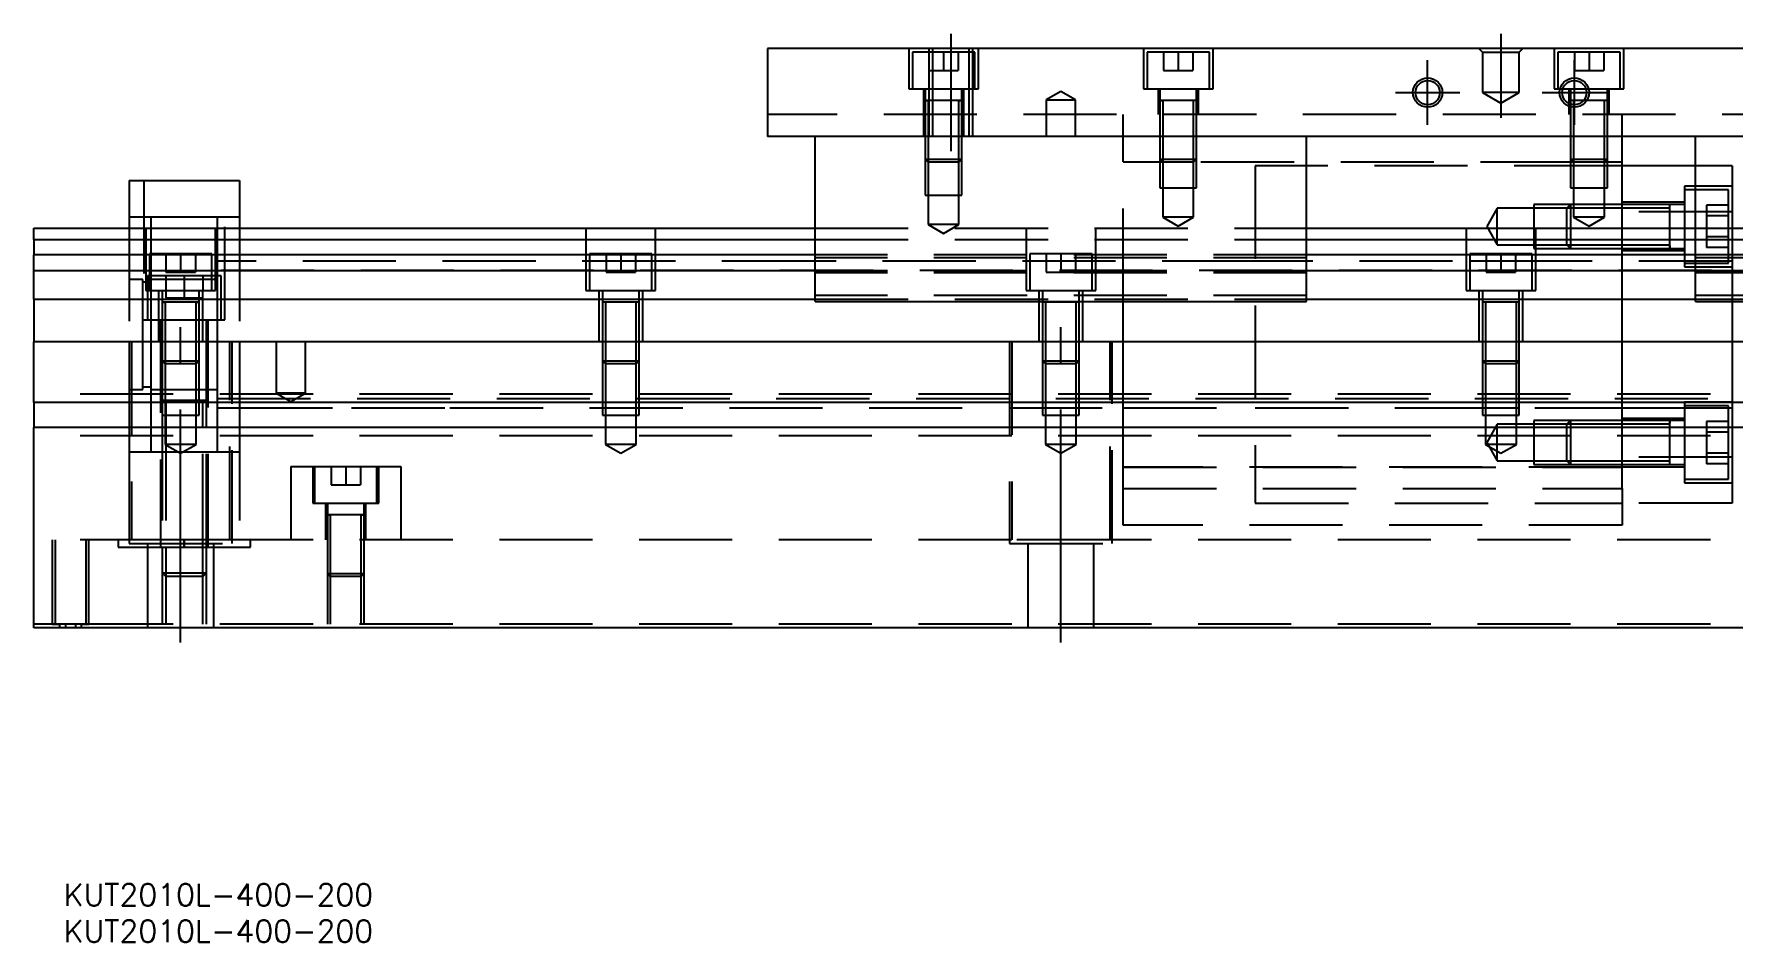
# Model space of a CAD drawing. Extents: x -20 to 630, y -281 to 102.
# Drawn here: x 0 to 231.5, y -281.2 to -157.3 of the extents above; entities that cross this region are included whole.
import ezdxf

# ---------------------------------------------------------------- set-up
doc = ezdxf.new("R2010")
doc.units = 0
doc.linetypes.add('CENTER', pattern=[50.8, 31.75, -6.35, 6.35, -6.35])
doc.linetypes.add('DASHED', pattern=[19.05, 12.7, -6.35])
doc.layers.get('0').update_dxf_attribs({"linetype": 'CONTINUOUS'})
doc.layers.add('CENTER', color=1, linetype='CENTER')
doc.styles.get("Standard").update_dxf_attribs({"font": 'txt.shx', "height": 3, "bigfont": 'bigfont.shx'})

# ---------------------------------------------------------------- blocks, each defined once
blk = doc.blocks.new('*U2')
at = {"color": 7, "linetype": 'CONTINUOUS'}
blk.add_text('KUT2010L-400-200', height=3, dxfattribs=at).set_placement((4.07, -281.16))
blk = doc.blocks.new('*U3')
at = {"color": 7, "linetype": 'CONTINUOUS'}
blk.add_text('KUT2010L-400-200', height=3, dxfattribs=at).set_placement((4.07, -276.21))

msp = doc.modelspace()

# ---------------------------------------------------------------- linework, layer by layer
at = {"color": 7, "linetype": 'CONTINUOUS'}
for p, q in [((300, -159.27), (100, -159.27)), ((100, -159.27), (100, -171.27)), ((300, -171.27), (100, -171.27)), ((106.5, -193.77), (106.5, -171.27)), ((173.5, -193.77), (173.5, -171.27)), ((216.5, -183.77), (216.5, -171.27)), ((226.5, -193.77), (226.5, -171.27)), ((226.5, -175.27), (216.5, -175.27)), ((13, -177.27), (13, -183.77)), ((13, -177.27), (28, -177.27)), ((28, -177.27), (28, -183.77)), ((0, -185.309608), (0, -183.77)), ((0, -183.77), (106.5, -183.77)), ((173.5, -183.77), (226.5, -183.77)), ((0, -185.309608), (0, -187.39154)), ((0, -185.309608), (106.5, -185.309608)), ((106.5, -187.39154), (0, -187.39154)), ((0, -189.606666), (0, -187.39154)), ((173.5, -185.309608), (226.5, -185.309608)), ((226.5, -187.39154), (173.5, -187.39154)), ((0, -193.451934), (0, -189.606666)), ((106.5, -189.606666), (0, -189.606666)), ((226.5, -189.606666), (173.5, -189.606666)), ((0, -193.451934), (0, -199.27)), ((0, -193.451934), (106.5, -193.451934)), ((106.5, -193.77), (173.5, -193.77)), ((173.5, -193.451934), (226.5, -193.451934)), ((226.5, -193.77), (293.5, -193.77)), ((400, -199.27), (0, -199.27)), ((0, -207.57), (0, -199.27)), ((400, -207.57), (0, -207.57)), ((0, -207.57), (0, -210.97)), ((400, -210.97), (0, -210.97)), ((0, -238.27), (0, -210.97)), ((400, -238.27), (0, -238.27))]:
    msp.add_line(p, q, dxfattribs=at)
at = {"color": 3, "linetype": 'DASHED'}
for p, q in [((119.25, -159.27), (119.25, -164.77)), ((122.000006, -159.27), (122.000006, -171.27)), ((122.5, -159.27), (122.5, -171.27)), ((127.5, -171.27), (127.5, -159.27)), ((127.999994, -171.27), (127.999994, -159.27)), ((128.75, -164.77), (128.75, -159.27)), ((151.25, -159.27), (151.25, -164.77)), ((160.75, -164.77), (160.75, -159.27)), ((197.5, -159.77), (197, -159.27)), ((202.5, -159.77), (203, -159.27)), ((207.25, -159.27), (207.25, -164.77)), ((216.75, -164.77), (216.75, -159.27)), ((128.25, -159.77), (119.75, -159.77)), ((119.75, -159.77), (119.75, -164.77)), ((122, -159.77), (122, -162.27)), ((124, -159.77), (124, -162.27)), ((126, -159.77), (126, -162.27)), ((128.25, -164.77), (128.25, -159.77)), ((152.999994, -159.77), (151.75, -159.77)), ((151.75, -159.77), (151.75, -164.77)), ((160.25, -159.77), (152.999994, -159.77)), ((154, -159.77), (154, -162.27)), ((156, -159.77), (156, -162.27)), ((158, -159.77), (158, -162.27)), ((160.25, -164.77), (160.25, -159.77)), ((197.5, -159.77), (197.5, -165.27)), ((197.5, -159.77), (202.5, -159.77)), ((202.5, -165.27), (202.5, -159.77)), ((216.25, -159.77), (207.75, -159.77)), ((207.75, -159.77), (207.75, -164.77)), ((210, -159.77), (210, -162.27)), ((212, -159.77), (212, -162.27)), ((214, -159.77), (214, -162.27)), ((216.25, -164.77), (216.25, -159.77)), ((122, -162.27), (124, -162.27)), ((124, -162.27), (126, -162.27)), ((154, -162.27), (156, -162.27)), ((156, -162.27), (158, -162.27)), ((210, -162.27), (212, -162.27)), ((212, -162.27), (214, -162.27)), ((119.25, -164.77), (128.75, -164.77)), ((121.25, -164.77), (121.25, -171.27)), ((121.5, -164.77), (121.5, -166.37)), ((121.5, -166.365), (121.5, -166.37)), ((121.5, -166.37), (121.757448, -166.37)), ((121.757468, -166.37), (121.5, -166.37)), ((121.5, -166.37), (121.5, -166.375)), ((121.5, -166.37), (121.5, -171.26998)), ((126.242552, -166.37), (121.757468, -166.37)), ((121.9, -166.37), (121.9, -171.26998)), ((126.1, -171.26998), (126.1, -166.37)), ((126.5, -166.37), (126.242552, -166.37)), ((126.242602, -166.37), (126.5, -166.37)), ((126.5, -166.37), (126.5, -164.77)), ((126.5, -166.37), (126.5, -166.365)), ((126.5, -166.375), (126.5, -166.37)), ((126.5, -171.26998), (126.5, -166.37)), ((126.75, -171.27), (126.75, -164.77)), ((140, -165.1153), (138, -166.27)), ((138, -166.27), (140, -166.27)), ((138, -166.27), (138, -171.27)), ((142, -166.27), (140, -165.1153)), ((140, -166.27), (142, -166.27)), ((142, -171.27), (142, -166.27)), ((151.25, -164.77), (160.75, -164.77)), ((153.25, -164.77), (153.25, -168.27)), ((153.5, -164.77), (153.5, -166.37)), ((153.5, -166.365), (153.5, -166.37)), ((153.5, -166.37), (153.757448, -166.37)), ((158.5, -166.37), (153.5, -166.37)), ((153.5, -166.37), (153.5, -166.375)), ((153.5, -166.37), (153.5, -168.26998)), ((153.9, -166.37), (153.9, -168.26998)), ((158.1, -168.26998), (158.1, -166.37)), ((158.5, -166.37), (158.5, -164.77)), ((158.5, -166.37), (158.5, -166.365)), ((158.5, -166.375), (158.5, -166.37)), ((158.5, -168.26998), (158.5, -166.37)), ((158.75, -168.27), (158.75, -164.77)), ((202.5, -165.27), (197.5, -165.27)), ((197.5, -165.27), (200, -166.713376)), ((200, -166.713376), (202.5, -165.27)), ((207.25, -164.77), (216.75, -164.77)), ((209.25, -164.77), (209.25, -168.27)), ((209.5, -164.77), (209.5, -166.37)), ((209.5, -166.365), (209.5, -166.37)), ((209.757468, -166.37), (209.5, -166.37)), ((209.5, -166.37), (209.5, -166.375)), ((209.5, -166.37), (209.5, -166.842418)), ((211.229562, -166.37), (209.757468, -166.37)), ((209.9, -166.37), (209.9, -166.916966)), ((211.669968, -166.37), (211.229562, -166.37)), ((211.67033, -166.37), (211.229838, -166.37)), ((214.242552, -166.37), (211.669968, -166.37)), ((214.1, -168.26998), (214.1, -166.37)), ((214.5, -166.37), (214.242552, -166.37)), ((214.5, -166.37), (214.5, -164.77)), ((214.5, -166.37), (214.5, -166.365)), ((214.5, -166.375), (214.5, -166.37)), ((214.5, -168.26998), (214.5, -166.37)), ((214.75, -168.27), (214.75, -164.77)), ((300, -168.27), (100, -168.27)), ((148.5, -171.27), (148.5, -168.27)), ((153.5, -168.27), (153.5, -174.37)), ((153.500006, -168.27), (153.500006, -174.37)), ((153.9, -168.27), (153.9, -174.77)), ((158.1, -174.77), (158.1, -168.27)), ((158.499994, -174.37), (158.499994, -168.27)), ((158.5, -174.37), (158.5, -168.27)), ((209.5, -166.842418), (209.5, -167.206492)), ((209.5, -167.206492), (209.5, -168.26998)), ((209.5, -168.27), (209.5, -174.37)), ((209.500006, -168.27), (209.500006, -174.37)), ((209.9, -166.916966), (209.9, -167.267498)), ((209.9, -167.267498), (209.9, -168.26998)), ((209.9, -168.27), (209.9, -174.77)), ((214.1, -171.27), (214.1, -168.27)), ((214.499994, -171.27), (214.499994, -168.27)), ((214.5, -171.27), (214.5, -168.27)), ((216.5, -171.27), (216.5, -168.27)), ((121.5, -171.27), (121.5, -174.37)), ((121.500006, -171.27), (121.500006, -174.370006)), ((121.9, -171.27), (121.9, -174.77)), ((126.1, -174.77), (126.1, -171.27)), ((126.499994, -174.370006), (126.499994, -171.27)), ((126.5, -174.37), (126.5, -171.27)), ((148.5, -193.77), (148.5, -171.27)), ((214.1, -174.77), (214.1, -171.27)), ((214.499994, -174.370006), (214.499994, -171.27)), ((214.5, -174.37), (214.5, -171.27)), ((121.5, -174.37), (126.5, -174.37)), ((121.5, -174.37), (121.9, -174.77)), ((121.500006, -174.37002), (121.500006, -179.27)), ((126.1, -174.77), (121.9, -174.77)), ((121.9, -174.77002), (121.9, -179.27)), ((126.1, -174.77), (126.5, -174.37)), ((126.1, -179.27), (126.1, -174.77002)), ((126.499994, -179.27), (126.499994, -174.37002)), ((153.9, -174.77), (148.5, -174.77)), ((153.5, -174.37), (158.5, -174.37)), ((153.5, -174.37), (153.9, -174.77)), ((153.500006, -174.37002), (153.500006, -178.27)), ((158.1, -174.77), (153.9, -174.77)), ((153.9, -174.77002), (153.9, -178.27)), ((158.1, -174.77), (158.5, -174.37)), ((209.9, -174.77), (158.1, -174.77)), ((158.1, -178.27), (158.1, -174.77002)), ((158.499994, -178.27), (158.499994, -174.37002)), ((166.5, -175.27), (166.5, -221.27)), ((214.499994, -175.27), (166.5, -175.27)), ((209.5, -174.37), (214.5, -174.37)), ((209.5, -174.37), (209.9, -174.77)), ((209.500006, -174.37002), (209.500006, -178.27)), ((214.1, -174.77), (209.9, -174.77)), ((209.9, -174.77002), (209.9, -178.27)), ((214.1, -174.77), (214.5, -174.37)), ((216.5, -174.77), (214.1, -174.77)), ((214.1, -178.27), (214.1, -174.77002)), ((214.499994, -178.27), (214.499994, -174.37002)), ((216.5, -175.27), (214.499994, -175.27)), ((231.5, -175.27), (226.5, -175.27)), ((231.5, -175.27), (231.5, -181.5368)), ((15, -177.27), (15, -196.27)), ((26, -196.27), (26, -177.27)), ((225, -178.02), (225, -189.02)), ((231.5, -178.02), (225, -178.02)), ((121.500006, -179.27), (126.499994, -179.27)), ((121.9, -179.27), (121.9, -183.27)), ((126.1, -183.27), (126.1, -179.27)), ((153.500006, -178.27), (158.499994, -178.27)), ((153.9, -178.27), (153.9, -182.27)), ((158.1, -182.27), (158.1, -178.27)), ((204.5, -180.520006), (204.5, -186.519994)), ((209.49998, -180.520006), (204.5, -180.520006)), ((209.5, -180.52), (209, -181.02)), ((209.5, -180.52), (209.5, -186.52)), ((216.5, -180.52), (209.5, -180.52)), ((216.5, -180.520006), (209.5, -180.520006)), ((209.500006, -178.27), (214.499994, -178.27)), ((209.9, -178.27), (209.9, -182.27)), ((214.1, -182.27), (214.1, -178.27)), ((225, -180.22), (216.5, -180.22)), ((223.005, -180.52), (216.50002, -180.52)), ((225, -180.52), (222.995, -180.52)), ((223, -181.02), (223, -180.519994)), ((223, -183.52), (223, -180.519994)), ((223, -186.520006), (223, -180.519994)), ((227.499994, -178.52), (225, -178.52)), ((231, -178.52), (227.499994, -178.52)), ((231, -188.52), (231, -178.52)), ((16, -182.27), (13, -182.27)), ((16, -183.77), (16, -182.27)), ((25, -182.27), (16, -182.27)), ((25, -183.77), (25, -182.27)), ((28, -182.27), (25, -182.27)), ((158.1, -182.27), (153.9, -182.27)), ((153.9, -182.27), (156, -183.482436)), ((156, -183.482436), (158.1, -182.27)), ((199.5, -181.02), (198.056624, -183.52)), ((199.5, -186.02), (199.5, -181.02)), ((204.5, -181.02), (199.5, -181.02)), ((208.99998, -181.02), (204.5, -181.02)), ((209, -186.02), (209, -181.02)), ((216.5, -181.02), (209, -181.02)), ((214.1, -182.27), (209.9, -182.27)), ((209.9, -182.27), (212, -183.482436)), ((212, -183.482436), (214.1, -182.27)), ((231.5, -181.5368), (216.5, -181.5368)), ((223, -181.02), (216.50002, -181.02)), ((223, -186.02), (223, -181.02)), ((228, -180.633248), (228, -182.076624)), ((231, -180.633248), (228, -180.633248)), ((231, -182.076624), (228, -182.076624)), ((228, -182.076624), (228, -184.963376)), ((231.5, -181.5368), (231.5, -192.27)), ((13, -183.77), (13, -199.27)), ((15.25, -183.77), (15.25, -192.27)), ((16, -187.27), (16, -183.77)), ((24.75, -192.27), (24.75, -183.77)), ((25, -190.27), (25, -183.77)), ((28, -183.77), (28, -199.27)), ((75.25, -183.77), (75.25, -192.27)), ((84.75, -192.27), (84.75, -183.77)), ((106.5, -183.77), (173.5, -183.77)), ((126.1, -183.27), (121.9, -183.27)), ((121.9, -183.27), (124, -184.482436)), ((124, -184.482436), (126.1, -183.27)), ((135.25, -183.77), (135.25, -192.27)), ((144.75, -192.27), (144.75, -183.77)), ((195.25, -183.77), (195.25, -192.27)), ((198.056624, -183.52), (199.5, -186.02)), ((204.75, -192.27), (204.75, -183.77)), ((216.5, -193.77), (216.5, -183.77)), ((223, -186.170204), (223, -183.271394)), ((226.5, -183.77), (293.5, -183.77)), ((231, -184.963376), (228, -184.963376)), ((228, -184.963376), (228, -186.406752)), ((24.25, -187.27), (15.75, -187.27)), ((15.75, -187.27), (15.75, -192.27)), ((16, -190.27), (16, -187.27)), ((18, -187.27), (18, -189.77)), ((20, -187.27), (20, -189.77)), ((22, -187.27), (22, -189.77)), ((24.25, -192.27), (24.25, -187.27)), ((84.25, -187.27), (75.75, -187.27)), ((75.75, -187.27), (75.75, -192.27)), ((78, -187.27), (78, -189.77)), ((80, -187.27), (80, -189.77)), ((82, -187.27), (82, -189.77)), ((84.25, -192.27), (84.25, -187.27)), ((106.5, -185.309608), (173.5, -185.309608)), ((173.5, -187.39154), (106.5, -187.39154)), ((144.25, -187.27), (135.75, -187.27)), ((135.75, -187.27), (135.75, -192.27)), ((138, -187.27), (138, -189.77)), ((140, -187.27), (140, -189.77)), ((142, -187.27), (142, -189.77)), ((144.25, -192.27), (144.25, -187.27)), ((204.25, -187.27), (195.75, -187.27)), ((195.75, -187.27), (195.75, -192.27)), ((198, -187.27), (198, -189.77)), ((199.5, -186.02), (204.5, -186.02)), ((200, -187.27), (200, -189.77)), ((202, -187.27), (202, -189.77)), ((204.25, -192.27), (204.25, -187.27)), ((204.5, -186.02), (208.99998, -186.02)), ((204.5, -186.519994), (209.49998, -186.519994)), ((209, -186.02), (209.5, -186.52)), ((209, -186.02), (216.5, -186.02)), ((209.5, -186.519994), (216.5, -186.519994)), ((209.5, -186.52), (216.5, -186.52)), ((216.5, -186.82), (225, -186.82)), ((216.50002, -186.02), (223, -186.02)), ((216.50002, -186.52), (223.005, -186.52)), ((222.995, -186.52), (225, -186.52)), ((223, -186.520006), (223, -186.02)), ((223, -186.52), (223, -186.170204)), ((223, -186.170204), (223, -186.52)), ((226.5, -185.309608), (293.5, -185.309608)), ((293.5, -187.39154), (226.5, -187.39154)), ((231, -186.406752), (228, -186.406752)), ((18, -189.77), (20, -189.77)), ((20, -189.77), (22, -189.77)), ((28, -188.27), (25, -188.27)), ((343, -189.52), (25, -189.52)), ((106.5, -188.27), (28, -188.27)), ((84.25, -188.27), (75.75, -188.27)), ((78, -189.77), (80, -189.77)), ((80, -189.77), (82, -189.77)), ((173.5, -187.79668), (106.5, -187.79668)), ((166.49998, -188.27), (106.5, -188.27)), ((173.5, -189.606666), (106.5, -189.606666)), ((144.25, -188.27), (135.75, -188.27)), ((138, -189.77), (140, -189.77)), ((140, -189.77), (142, -189.77)), ((231.5, -188.27), (166.5, -188.27)), ((204.25, -188.27), (195.75, -188.27)), ((198, -189.77), (200, -189.77)), ((200, -189.77), (202, -189.77)), ((225, -188.52), (231, -188.52)), ((225, -189.02), (231.5, -189.02)), ((293.5, -187.79668), (226.5, -187.79668)), ((293.5, -189.606666), (226.5, -189.606666)), ((14.85, -190.77), (13, -190.77)), ((14.85, -198.27), (14.85, -190.77)), ((15.5, -191.12), (14.85, -191.12)), ((15.75, -190.27), (15.5, -190.27)), ((15.5, -190.27), (15.5, -196.27)), ((15.75, -191.12), (15.5, -191.12)), ((24.25, -190.27), (15.75, -190.27)), ((16, -191.12), (15.75, -191.12)), ((16, -192.27), (16, -190.27)), ((24.25, -190.77), (16, -190.77)), ((18, -190.27), (18, -193.27)), ((20.5, -190.27), (20.5, -193.27)), ((23, -190.27), (23, -192.27)), ((25.5, -190.27), (24.25, -190.27)), ((25, -190.77), (24.25, -190.77)), ((25, -196.27), (25, -190.27)), ((25.5, -196.27), (25.5, -190.27)), ((173.5, -189.85), (106.5, -189.85)), ((293.5, -189.85), (226.5, -189.85)), ((15.25, -192.27), (24.75, -192.27)), ((16, -196.27), (16, -192.27)), ((17, -192.27), (17, -199.27)), ((17.5, -192.27), (17.5, -193.87)), ((17.5, -193.865), (17.5, -193.87)), ((17.5, -193.87), (17.757448, -193.87)), ((17.757468, -193.87), (17.5, -193.87)), ((17.5, -193.87), (17.5, -193.875)), ((17.5, -193.87), (17.5, -199.26998)), ((22.242552, -193.87), (17.757468, -193.87)), ((17.9, -193.87), (17.9, -199.26998)), ((18, -193.27), (20.5, -193.27)), ((20.5, -193.27), (23, -193.27)), ((22.1, -199.26998), (22.1, -193.87)), ((22.5, -193.87), (22.242552, -193.87)), ((22.242602, -193.87), (22.5, -193.87)), ((22.5, -193.87), (22.5, -192.27)), ((22.5, -193.87), (22.5, -193.865)), ((22.5, -193.875), (22.5, -193.87)), ((22.5, -199.26998), (22.5, -193.87)), ((23, -199.27), (23, -192.27)), ((75.25, -192.27), (84.75, -192.27)), ((77, -192.27), (77, -199.27)), ((77.5, -192.27), (77.5, -193.87)), ((77.5, -193.865), (77.5, -193.87)), ((77.757468, -193.87), (77.5, -193.87)), ((77.5, -193.87), (77.5, -199.26998)), ((77.5, -193.87), (77.5, -193.875)), ((82.242552, -193.87), (77.757468, -193.87)), ((77.9, -193.87), (77.9, -199.26998)), ((82.1, -199.26998), (82.1, -193.87)), ((82.5, -193.87), (82.242552, -193.87)), ((82.5, -193.87), (82.5, -192.27)), ((82.5, -193.87), (82.5, -193.865)), ((82.5, -199.26998), (82.5, -193.87)), ((82.5, -193.875), (82.5, -193.87)), ((83, -199.27), (83, -192.27)), ((173.5, -192.947372), (106.5, -192.947372)), ((106.5, -193.451934), (173.5, -193.451934)), ((135.25, -192.27), (144.75, -192.27)), ((137, -192.27), (137, -199.27)), ((137.5, -192.27), (137.5, -193.87)), ((137.5, -193.865), (137.5, -193.87)), ((137.757468, -193.87), (137.5, -193.87)), ((137.5, -193.87), (137.5, -199.26998)), ((137.5, -193.87), (137.5, -193.875)), ((142.242552, -193.87), (137.757468, -193.87)), ((137.9, -193.87), (137.9, -199.26998)), ((142.1, -199.26998), (142.1, -193.87)), ((142.5, -193.87), (142.242552, -193.87)), ((142.5, -193.87), (142.5, -192.27)), ((142.5, -193.87), (142.5, -193.865)), ((142.5, -199.26998), (142.5, -193.87)), ((142.5, -193.875), (142.5, -193.87)), ((143, -199.27), (143, -192.27)), ((148.5, -199.27), (148.5, -193.77)), ((195.25, -192.27), (204.75, -192.27)), ((197, -192.27), (197, -199.27)), ((197.5, -192.27), (197.5, -193.87)), ((197.5, -193.865), (197.5, -193.87)), ((197.757468, -193.87), (197.5, -193.87)), ((197.5, -193.87), (197.5, -199.26998)), ((197.5, -193.87), (197.5, -193.875)), ((202.242552, -193.87), (197.757468, -193.87)), ((197.9, -193.87), (197.9, -199.26998)), ((202.1, -199.26998), (202.1, -193.87)), ((202.5, -193.87), (202.242552, -193.87)), ((202.5, -193.87), (202.5, -192.27)), ((202.5, -193.87), (202.5, -193.865)), ((202.5, -199.26998), (202.5, -193.87)), ((202.5, -193.875), (202.5, -193.87)), ((203, -199.27), (203, -192.27)), ((216.5, -199.27), (216.5, -193.77)), ((293.5, -192.947372), (226.5, -192.947372)), ((226.5, -193.451934), (293.5, -193.451934)), ((231.5, -192.27), (231.5, -193.77)), ((231.5, -193.77), (231.5, -193.87)), ((231.5, -193.87), (231.5, -199.27)), ((15, -196.27), (26, -196.27)), ((16, -198.27), (16, -196.27)), ((17.25, -196.27), (17.25, -227.27)), ((23.5, -199.27), (23.5, -196.27)), ((23.75, -227.27), (23.75, -196.27)), ((25, -198.27), (25, -196.27)), ((14.85, -199.27), (14.85, -198.27)), ((16, -199.27), (16, -198.27)), ((25, -199.27), (25, -198.27)), ((13, -199.27), (13, -207.57)), ((13, -199.27), (13, -226.77)), ((13.291796, -199.27), (13.291796, -226.27)), ((14.85, -205.77), (14.85, -199.27)), ((16, -207.57), (16, -199.27)), ((17.5, -199.27), (17.5, -201.87)), ((17.500006, -199.27), (17.500006, -201.870006)), ((17.9, -199.27), (17.9, -202.27)), ((22.1, -202.27), (22.1, -199.27)), ((22.499994, -201.870006), (22.499994, -199.27)), ((22.5, -201.87), (22.5, -199.27)), ((23.5, -207.27), (23.5, -199.27)), ((25, -207.57), (25, -199.27)), ((26.708204, -226.27), (26.708204, -199.27)), ((27, -226.77), (27, -199.27)), ((28, -199.27), (28, -207.57)), ((33, -199.27), (33, -206.27)), ((37, -206.27), (37, -199.27)), ((77.5, -199.27), (77.5, -201.87)), ((77.500006, -199.27), (77.500006, -201.870006)), ((77.9, -199.27), (77.9, -202.27)), ((82.1, -202.27), (82.1, -199.27)), ((82.499994, -201.870006), (82.499994, -199.27)), ((82.5, -201.87), (82.5, -199.27)), ((133, -199.27), (133, -226.77)), ((133.291796, -199.27), (133.291796, -226.27)), ((137.5, -199.27), (137.5, -201.87)), ((137.500006, -199.27), (137.500006, -201.870006)), ((137.9, -199.27), (137.9, -202.27)), ((142.1, -202.27), (142.1, -199.27)), ((142.499994, -201.870006), (142.499994, -199.27)), ((142.5, -201.87), (142.5, -199.27)), ((146.708204, -226.27), (146.708204, -199.27)), ((147, -226.77), (147, -199.27)), ((148.5, -207.57), (148.5, -199.27)), ((197.5, -199.27), (197.5, -201.87)), ((197.500006, -199.27), (197.500006, -201.870006)), ((197.9, -199.27), (197.9, -202.27)), ((202.1, -202.27), (202.1, -199.27)), ((202.499994, -201.870006), (202.499994, -199.27)), ((202.5, -201.87), (202.5, -199.27)), ((216.5, -207.57), (216.5, -199.27)), ((231.5, -199.27), (231.5, -202.27)), ((17.5, -201.87), (22.5, -201.87)), ((17.5, -201.87), (17.9, -202.27)), ((17.500006, -201.87002), (17.500006, -207.57)), ((22.1, -202.27), (17.9, -202.27)), ((17.9, -202.27002), (17.9, -209.27)), ((22.1, -202.27), (22.5, -201.87)), ((22.1, -209.27), (22.1, -202.27002)), ((22.499994, -207.57), (22.499994, -201.87002)), ((77.5, -201.87), (82.5, -201.87)), ((77.5, -201.87), (77.9, -202.27)), ((77.500006, -201.87002), (77.500006, -207.57)), ((82.1, -202.27), (77.9, -202.27)), ((77.9, -202.27002), (77.9, -209.27)), ((82.1, -202.27), (82.5, -201.87)), ((82.1, -209.27), (82.1, -202.27002)), ((82.499994, -207.57), (82.499994, -201.87002)), ((137.5, -201.87), (142.5, -201.87)), ((137.5, -201.87), (137.9, -202.27)), ((137.500006, -201.87002), (137.500006, -207.57)), ((142.1, -202.27), (137.9, -202.27)), ((137.9, -202.27002), (137.9, -209.27)), ((142.1, -202.27), (142.5, -201.87)), ((142.1, -209.27), (142.1, -202.27002)), ((142.499994, -207.57), (142.499994, -201.87002)), ((197.5, -201.87), (202.5, -201.87)), ((197.5, -201.87), (197.9, -202.27)), ((197.500006, -201.87002), (197.500006, -207.57)), ((202.1, -202.27), (197.9, -202.27)), ((197.9, -202.27002), (197.9, -209.27)), ((202.1, -202.27), (202.5, -201.87)), ((202.1, -209.27), (202.1, -202.27002)), ((202.499994, -207.57), (202.499994, -201.87002)), ((231.5, -202.27), (231.5, -207.57)), ((13, -205.77), (14.85, -205.77)), ((14.85, -205.42), (16, -205.42)), ((16, -205.77), (17.5, -205.77)), ((17.5, -205.77), (22.499994, -205.77)), ((22.499994, -205.77), (23.5, -205.77)), ((23.5, -205.77), (25, -205.77)), ((400, -206.42), (0, -206.42)), ((13, -207.57), (13, -210.97)), ((16, -210.97), (16, -207.57)), ((17.5, -207.27), (17.84965, -207.27)), ((17.849602, -207.27), (17.5, -207.27)), ((17.500006, -207.57), (17.500006, -209.27)), ((22.500266, -207.27), (17.849602, -207.27)), ((18, -207.27), (18, -207.57)), ((18, -207.57), (18, -209.27)), ((23.500006, -207.27), (22.499994, -207.27)), ((22.499994, -209.27), (22.499994, -207.57)), ((23.15035, -207.27), (22.500266, -207.27)), ((23, -207.57), (23, -207.27)), ((23, -210.97), (23, -207.57)), ((23.150204, -207.27), (23.5, -207.27)), ((23.5, -207.27), (23.15035, -207.27)), ((23.5, -207.27), (23.5, -207.265)), ((23.5, -207.275), (23.5, -207.27)), ((23.5, -207.57), (23.5, -207.27)), ((23.5, -210.97), (23.5, -207.57)), ((25, -207.02), (343, -207.02)), ((25, -210.97), (25, -207.57)), ((25, -208.27), (28, -208.27)), ((28, -207.57), (28, -210.97)), ((28, -208.27), (43.291796, -208.27)), ((37, -206.27), (33, -206.27)), ((33, -206.27), (35, -207.4247)), ((35, -207.4247), (37, -206.27)), ((43.291796, -208.27), (56.708204, -208.27)), ((56.708204, -208.27), (148.5, -208.27)), ((77.500006, -207.57), (77.500006, -209.27)), ((77.500006, -208.27), (82.499994, -208.27)), ((82.499994, -209.27), (82.499994, -207.57)), ((137.500006, -207.57), (137.500006, -209.27)), ((137.500006, -208.27), (142.499994, -208.27)), ((142.499994, -209.27), (142.499994, -207.57)), ((148.5, -210.97), (148.5, -207.57)), ((148.5, -208.27), (166.49998, -208.27)), ((166.5, -208.269994), (216.5, -208.269994)), ((166.5, -208.27), (216.5, -208.27)), ((197.500006, -207.57), (197.500006, -209.27)), ((197.500006, -208.27), (202.499994, -208.27)), ((202.499994, -209.27), (202.499994, -207.57)), ((216.5, -210.97), (216.5, -207.57)), ((216.5, -208.269994), (225, -208.269994)), ((216.5, -208.27), (225, -208.27)), ((225, -207.52), (225, -218.52)), ((231.5, -207.52), (225, -207.52)), ((227.500006, -208.02), (225, -208.02)), ((225, -208.269994), (227.500006, -208.269994)), ((225, -208.27), (227.500006, -208.27)), ((231, -208.02), (227.500006, -208.02)), ((227.500006, -208.269994), (231, -208.269994)), ((227.500006, -208.27), (231, -208.27)), ((231, -209.27), (231, -208.02)), ((231, -208.269994), (231.5, -208.269994)), ((231, -208.27), (231.5, -208.27)), ((231.5, -207.57), (231.5, -209.27)), ((17.5, -209.27002), (17.5, -210.97)), ((17.500006, -209.27), (22.499994, -209.27)), ((17.9, -209.27), (17.9, -213.27)), ((18, -209.27), (18, -210.97)), ((22.1, -213.27), (22.1, -209.27)), ((77.500006, -209.27), (82.499994, -209.27)), ((77.9, -209.27), (77.9, -213.27)), ((82.1, -213.27), (82.1, -209.27)), ((137.500006, -209.27), (142.499994, -209.27)), ((137.9, -209.27), (137.9, -213.27)), ((142.1, -213.27), (142.1, -209.27)), ((197.500006, -209.27), (202.499994, -209.27)), ((197.9, -209.27), (197.9, -213.27)), ((199.5, -210.52), (198.056624, -213.02)), ((199.5, -215.52), (199.5, -210.52)), ((204.5, -210.52), (199.5, -210.52)), ((202.1, -213.27), (202.1, -209.27)), ((204.5, -210.020006), (204.5, -216.019994)), ((209.49998, -210.020006), (204.5, -210.020006)), ((208.99998, -210.52), (204.5, -210.52)), ((209.5, -210.02), (209, -210.52)), ((209, -215.52), (209, -210.52)), ((216.5, -210.52), (209, -210.52)), ((209.5, -210.02), (209.5, -216.02)), ((216.5, -210.02), (209.5, -210.02)), ((216.5, -210.020006), (209.5, -210.020006)), ((225, -209.72), (216.5, -209.72)), ((223.005, -210.02), (216.50002, -210.02)), ((223, -210.52), (216.50002, -210.52)), ((225, -210.02), (222.995, -210.02)), ((223, -210.02), (223, -210.36965)), ((223, -210.369602), (223, -210.02)), ((223, -210.02), (223, -210.36965)), ((223, -210.369602), (223, -210.02)), ((223, -210.96965), (223, -210.369602)), ((223, -210.97), (223, -210.52)), ((228, -210.133248), (228, -211.576624)), ((231, -210.133248), (228, -210.133248)), ((231, -210.97), (231, -209.27)), ((231.5, -209.27), (231.5, -210.97)), ((400, -212.12), (0, -212.12)), ((13, -210.97), (13, -227.27)), ((16, -214.27), (16, -210.97)), ((17.5, -210.97), (17.5, -227.26998)), ((18, -210.97), (18, -227.26998)), ((23, -227.26998), (23, -210.97)), ((23.5, -227.26998), (23.5, -210.97)), ((25, -214.27), (25, -210.97)), ((28, -210.97), (28, -227.27)), ((148.5, -219.27), (148.5, -210.97)), ((216.5, -219.27), (216.5, -210.97)), ((223, -212.85996), (223, -210.96965)), ((223, -215.670204), (223, -212.85996)), ((231, -211.576624), (228, -211.576624)), ((228, -211.576624), (228, -214.463376)), ((231, -218.02), (231, -210.97)), ((231.5, -210.97), (231.5, -215.0032)), ((13, -214.27), (16, -214.27)), ((16, -214.27), (17.5, -214.27)), ((17.5, -214.27), (18, -214.27)), ((22.1, -213.27), (17.9, -213.27)), ((17.9, -213.27), (20, -214.482436)), ((18, -214.27), (23, -214.27)), ((20, -214.482436), (22.1, -213.27)), ((23, -214.27), (23.5, -214.27)), ((23.5, -214.27), (25, -214.27)), ((25, -214.27), (28, -214.27)), ((82.1, -213.27), (77.9, -213.27)), ((77.9, -213.27), (80, -214.482436)), ((80, -214.482436), (82.1, -213.27)), ((142.1, -213.27), (137.9, -213.27)), ((137.9, -213.27), (140, -214.482436)), ((140, -214.482436), (142.1, -213.27)), ((202.1, -213.27), (197.9, -213.27)), ((197.9, -213.27), (200, -214.482436)), ((198.056624, -213.02), (199.5, -215.52)), ((200, -214.482436), (202.1, -213.27)), ((231.5, -215.0032), (216.5, -215.0032)), ((231, -214.463376), (228, -214.463376)), ((228, -214.463376), (228, -215.906752)), ((231.5, -215.0032), (231.5, -221.27)), ((35, -216.27), (35, -226.27)), ((35, -216.27), (43.291796, -216.27)), ((38, -216.27), (38, -221.27)), ((38.25, -216.27), (38.25, -221.27)), ((40.5, -216.27), (40.5, -218.77)), ((42.5, -216.27), (42.5, -218.77)), ((43.291796, -216.27), (50, -216.27)), ((44.5, -216.27), (44.5, -218.77)), ((46.75, -221.27), (46.75, -216.27)), ((47, -221.27), (47, -216.27)), ((50, -216.27), (50, -226.27)), ((148.5, -216.360052), (216.5, -216.360052)), ((216.5, -216.360052), (148.5, -216.360052)), ((199.5, -215.52), (204.5, -215.52)), ((204.5, -215.52), (208.99998, -215.52)), ((204.5, -216.019994), (209.49998, -216.019994)), ((209, -215.52), (216.5, -215.52)), ((209, -215.52), (209.5, -216.02)), ((209.5, -216.019994), (216.5, -216.019994)), ((209.5, -216.02), (216.5, -216.02)), ((216.5, -216.32), (225, -216.32)), ((216.50002, -215.52), (223, -215.52)), ((216.50002, -216.02), (223, -216.02)), ((222.995, -216.02), (223, -216.02)), ((223, -216.020006), (223, -215.52)), ((223, -216.02), (223, -215.670204)), ((223, -216.02), (225, -216.02)), ((223, -216.02), (223.005, -216.02)), ((231, -215.906752), (228, -215.906752)), ((40.5, -218.77), (42.5, -218.77)), ((42.5, -218.77), (44.5, -218.77)), ((148.5, -219.27), (216.5, -219.27)), ((148.5, -224.27), (148.5, -219.27)), ((216.5, -219.27), (216.5, -224.27)), ((225, -218.02), (231, -218.02)), ((225, -218.52), (231.5, -218.52)), ((38, -221.27), (47, -221.27)), ((39.75, -221.27), (39.75, -226.27)), ((40, -221.27), (40, -222.875)), ((45, -222.875), (45, -221.27)), ((45.25, -226.27), (45.25, -221.27)), ((166.5, -221.27), (216.5, -221.27)), ((231.5, -221.27), (216.5, -221.27)), ((40, -222.865), (40, -226.26998)), ((40, -222.87), (40.257448, -222.87)), ((40.257468, -222.87), (40, -222.87)), ((44.742552, -222.87), (40.257468, -222.87)), ((40.4, -222.87), (40.4, -226.26998)), ((44.6, -226.26998), (44.6, -222.87)), ((45, -222.87), (44.742552, -222.87)), ((44.742602, -222.87), (45, -222.87)), ((45, -226.26998), (45, -222.865)), ((216.5, -224.27), (148.5, -224.27)), ((400, -226.27), (0, -226.27)), ((2.500006, -226.27), (2.500006, -237.77)), ((2.9, -226.27), (2.9, -237.77)), ((7.1, -237.77), (7.1, -226.27)), ((7.499994, -237.77), (7.499994, -226.27)), ((11.5, -226.27), (11.5, -227.27)), ((13, -226.77), (27, -226.77)), ((26.708204, -226.27), (13.291796, -226.27)), ((15.5, -226.77), (15.5, -238.27)), ((20.5, -226.27), (20.5, -227.27)), ((20.5, -227.27), (20.5, -226.27)), ((24.5, -238.27), (24.5, -226.77)), ((29.5, -227.27), (29.5, -226.27)), ((40, -226.27), (40, -230.87)), ((40.000006, -226.27), (40.000006, -230.870006)), ((40.4, -226.27), (40.4, -231.27)), ((44.6, -231.27), (44.6, -226.27)), ((44.999994, -230.870006), (44.999994, -226.27)), ((45, -230.87), (45, -226.27)), ((133, -226.77), (147, -226.77)), ((146.708204, -226.27), (133.291796, -226.27)), ((135.5, -226.77), (135.5, -238.27)), ((144.5, -238.27), (144.5, -226.77)), ((11.5, -227.27), (20.5, -227.27)), ((17.5, -227.27), (17.5, -230.77)), ((17.500006, -227.27), (17.500006, -230.770006)), ((18, -227.27), (18, -231.27)), ((20.5, -227.27), (29.5, -227.27)), ((23, -231.27), (23, -227.27)), ((23.499994, -230.770006), (23.499994, -227.27)), ((23.5, -230.77), (23.5, -227.27)), ((17.5, -230.77), (23.5, -230.77)), ((17.5, -230.77), (18, -231.27)), ((17.500006, -230.77002), (17.500006, -237.77)), ((23, -231.27), (18, -231.27)), ((18, -231.27002), (18, -237.77)), ((23, -231.27), (23.5, -230.77)), ((23, -237.77), (23, -231.27002)), ((23.499994, -237.77), (23.499994, -230.77002)), ((40, -230.87), (45, -230.87)), ((40, -230.87), (40.4, -231.27)), ((40.000006, -230.87002), (40.000006, -237.77)), ((44.6, -231.27), (40.4, -231.27)), ((40.4, -231.27002), (40.4, -237.77)), ((44.6, -231.27), (45, -230.87)), ((44.6, -237.77), (44.6, -231.27002)), ((44.999994, -237.77), (44.999994, -230.87002)), ((3.500008, -237.77), (0, -237.77)), ((2.500006, -237.77), (3.500008, -237.77)), ((3.500008, -237.77), (3.500008, -238.27)), ((4.359688, -237.77), (3.500008, -237.77)), ((5.640312, -237.77), (4.359688, -237.77)), ((4.359688, -238.27), (4.359688, -237.77)), ((5.640312, -237.77), (5.640312, -238.27)), ((6.499992, -237.77), (5.640312, -237.77)), ((6.499992, -238.27), (6.499992, -237.77)), ((6.499992, -237.77), (7.499994, -237.77)), ((400, -237.77), (6.499992, -237.77))]:
    msp.add_line(p, q, dxfattribs=at)
at = {"color": 3, "linetype": 'CONTINUOUS'}
for centre in [(190, -165.27), (210, -165.27)]:
    msp.add_circle(centre, 2, dxfattribs=at)
at = {"color": 7, "linetype": 'CONTINUOUS'}
for centre in [(190, -165.27), (210, -165.27)]:
    msp.add_circle(centre, 1.65, dxfattribs=at)
at = {"layer": 'CENTER', "color": 1, "linetype": 'CENTER'}
for p, q in [((125, -157.27), (125, -173.27)), ((200, -157.27), (200, -168.713376)), ((190, -169.67), (190, -160.87)), ((210, -169.67), (210, -160.87)), ((185.6, -165.27), (194.4, -165.27)), ((205.6, -165.27), (214.4, -165.27)), ((20, -240.27), (20, -197.27)), ((140, -240.27), (140, -197.27))]:
    msp.add_line(p, q, dxfattribs=at)

# ---------------------------------------------------------------- block references
at = {"color": 7, "linetype": 'CONTINUOUS'}
for name in ['*U3', '*U2']:
    msp.add_blockref(name, (0, 0), dxfattribs=at)

doc.saveas('drawing.dxf')
